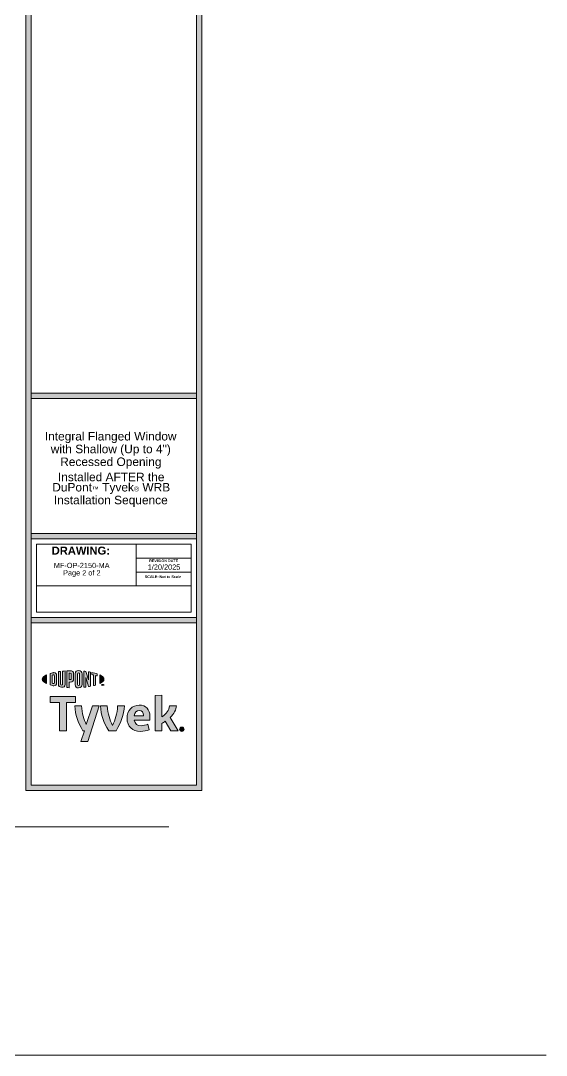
# Model space of a CAD drawing. Header units: inches. Extents: x -22 to 84, y -21 to 19.
# Drawn here: x 71.41 to 83.94, y -21.39 to 3.28 of the extents above; entities that cross this region are included whole.
import ezdxf

# ---------------------------------------------------------------- set-up
doc = ezdxf.new("R2010")
doc.units = ezdxf.units.IN
doc.header["$MEASUREMENT"] = 0
doc.layers.get('0').update_dxf_attribs({"lineweight": 0})
doc.layers.add('G-ANNO-TTLB', color=7, linetype='Continuous', lineweight=0)

# ---------------------------------------------------------------- blocks, each defined once
blk = doc.blocks.new('Block_0')
at = {"char_height": 0.2, "attachment_point": 7}
for s, insert in [('\\C18;\\c0;\\FArial|b0|i0|c1;\\H0.203125;\\W1.000000;Integral Flanged Window', (71.989, -6.791)), ('\\C18;\\c0;\\FArial|b0|i0|c1;\\H0.203125;\\W1.000000;with Shallow (Up to 4")', (72.13, -7.095)), ('\\C18;\\c0;\\FArial|b0|i0|c1;\\H0.203125;\\W1.000000;Recessed Opening', (72.356, -7.4)), ('\\C18;\\c0;\\FArial|b0|i0|c1;\\H0.203125;\\W1.000000;Installed AFTER the', (72.301, -7.704)), ('\\C18;\\c0;\\FArial|b0|i0|c1;\\H0.203125;\\W1.000000;DuPont\\H0.118422;™\\H0.203125; Tyvek\\H0.118422;®\\H0.203125; WRB', (72.166, -8.007)), ('\\C18;\\c0;\\FArial|b0|i0|c1;\\H0.203125;\\W1.000000;Installation Sequence', (72.205, -8.312))]:
    blk.add_mtext(s, dxfattribs=dict(at, insert=insert))
blk = doc.blocks.new('Block_3')
at = {"layer": 'G-ANNO-TTLB', "true_color": 0xe11b22, "transparency": 33554687}
h = blk.add_hatch(color=242, dxfattribs=at)
h.dxf.hatch_style = 2
edge = h.paths.add_edge_path()
edge.add_spline(control_points=[(71.929, -12.422), (71.929, -12.459), (71.965, -12.495), (72.029, -12.525), (72.029, -12.525), (72.029, -12.319), (72.029, -12.319), (71.965, -12.349), (71.929, -12.384), (71.929, -12.422)], knot_values=[0, 0, 0, 0, 1, 1, 1, 2, 2, 2, 3, 3, 3, 3], degree=3, periodic=0)
h = blk.add_hatch(color=242, dxfattribs=at)
h.dxf.hatch_style = 2
edge = h.paths.add_edge_path()
edge.add_spline(control_points=[(72.221, -12.506), (72.221, -12.521), (72.211, -12.527), (72.2, -12.527), (72.191, -12.527), (72.177, -12.523), (72.166, -12.52), (72.166, -12.52), (72.166, -12.324), (72.166, -12.324), (72.177, -12.321), (72.191, -12.318), (72.2, -12.318), (72.211, -12.318), (72.221, -12.323), (72.221, -12.339), (72.221, -12.339), (72.221, -12.506), (72.221, -12.506)], knot_values=[0, 0, 0, 0, 1, 1, 1, 2, 2, 2, 3, 3, 3, 4, 4, 4, 5, 5, 5, 6, 6, 6, 6], degree=3, periodic=0)
edge = h.paths.add_edge_path()
edge.add_spline(control_points=[(72.207, -12.266), (72.189, -12.266), (72.164, -12.272), (72.117, -12.286), (72.117, -12.286), (72.117, -12.558), (72.117, -12.558), (72.158, -12.571), (72.189, -12.578), (72.207, -12.578), (72.248, -12.578), (72.271, -12.553), (72.271, -12.513), (72.271, -12.513), (72.271, -12.332), (72.271, -12.332), (72.271, -12.291), (72.248, -12.266), (72.207, -12.266)], knot_values=[0, 0, 0, 0, 1, 1, 1, 2, 2, 2, 3, 3, 3, 4, 4, 4, 5, 5, 5, 6, 6, 6, 6], degree=3, periodic=0)
h = blk.add_hatch(color=242, dxfattribs=at)
h.dxf.hatch_style = 2
edge = h.paths.add_edge_path()
edge.add_spline(control_points=[(72.414, -12.538), (72.414, -12.553), (72.409, -12.563), (72.389, -12.561), (72.37, -12.559), (72.365, -12.55), (72.365, -12.532), (72.365, -12.532), (72.365, -12.235), (72.365, -12.235), (72.352, -12.237), (72.323, -12.241), (72.311, -12.242), (72.311, -12.242), (72.311, -12.542), (72.311, -12.542), (72.311, -12.59), (72.334, -12.609), (72.389, -12.615), (72.44, -12.621), (72.47, -12.595), (72.47, -12.542), (72.47, -12.542), (72.47, -12.225), (72.47, -12.225), (72.46, -12.226), (72.425, -12.229), (72.414, -12.23), (72.414, -12.23), (72.414, -12.538), (72.414, -12.538)], knot_values=[0, 0, 0, 0, 1, 1, 1, 2, 2, 2, 3, 3, 3, 4, 4, 4, 5, 5, 5, 6, 6, 6, 7, 7, 7, 8, 8, 8, 9, 9, 9, 10, 10, 10, 10], degree=3, periodic=0)
h = blk.add_hatch(color=242, dxfattribs=at)
h.dxf.hatch_style = 2
edge = h.paths.add_edge_path()
edge.add_spline(control_points=[(72.619, -12.407), (72.619, -12.424), (72.613, -12.433), (72.59, -12.433), (72.59, -12.433), (72.57, -12.433), (72.57, -12.433), (72.57, -12.433), (72.57, -12.276), (72.57, -12.276), (72.579, -12.275), (72.584, -12.275), (72.589, -12.275), (72.614, -12.275), (72.619, -12.285), (72.619, -12.302), (72.619, -12.302), (72.619, -12.407), (72.619, -12.407)], knot_values=[0, 0, 0, 0, 1, 1, 1, 2, 2, 2, 3, 3, 3, 4, 4, 4, 5, 5, 5, 6, 6, 6, 6], degree=3, periodic=0)
edge = h.paths.add_edge_path()
edge.add_spline(control_points=[(72.592, -12.22), (72.582, -12.22), (72.547, -12.221), (72.514, -12.223), (72.514, -12.223), (72.514, -12.622), (72.514, -12.622), (72.525, -12.622), (72.554, -12.624), (72.57, -12.624), (72.57, -12.624), (72.57, -12.489), (72.57, -12.489), (72.57, -12.489), (72.592, -12.489), (72.592, -12.489), (72.651, -12.489), (72.675, -12.462), (72.675, -12.411), (72.675, -12.411), (72.675, -12.294), (72.675, -12.294), (72.675, -12.244), (72.648, -12.22), (72.592, -12.22)], knot_values=[0, 0, 0, 0, 1, 1, 1, 2, 2, 2, 3, 3, 3, 4, 4, 4, 5, 5, 5, 6, 6, 6, 7, 7, 7, 8, 8, 8, 8], degree=3, periodic=0)
h = blk.add_hatch(color=242, dxfattribs=at)
h.dxf.hatch_style = 2
edge = h.paths.add_edge_path()
edge.add_spline(control_points=[(72.819, -12.547), (72.819, -12.562), (72.814, -12.571), (72.794, -12.571), (72.773, -12.572), (72.768, -12.563), (72.768, -12.547), (72.768, -12.547), (72.768, -12.298), (72.768, -12.298), (72.768, -12.282), (72.773, -12.272), (72.794, -12.273), (72.814, -12.274), (72.819, -12.282), (72.819, -12.298), (72.819, -12.298), (72.819, -12.547), (72.819, -12.547)], knot_values=[0, 0, 0, 0, 1, 1, 1, 2, 2, 2, 3, 3, 3, 4, 4, 4, 5, 5, 5, 6, 6, 6, 6], degree=3, periodic=0)
edge = h.paths.add_edge_path()
edge.add_spline(control_points=[(72.794, -12.217), (72.742, -12.215), (72.711, -12.238), (72.711, -12.29), (72.711, -12.29), (72.711, -12.551), (72.711, -12.551), (72.711, -12.607), (72.739, -12.63), (72.794, -12.627), (72.848, -12.625), (72.876, -12.604), (72.876, -12.545), (72.876, -12.545), (72.876, -12.296), (72.876, -12.296), (72.876, -12.24), (72.85, -12.22), (72.794, -12.217)], knot_values=[0, 0, 0, 0, 1, 1, 1, 2, 2, 2, 3, 3, 3, 4, 4, 4, 5, 5, 5, 6, 6, 6, 6], degree=3, periodic=0)
h = blk.add_hatch(color=242, dxfattribs=at)
h.dxf.hatch_style = 2
edge = h.paths.add_edge_path()
edge.add_spline(control_points=[(73.031, -12.44), (73.031, -12.44), (72.969, -12.237), (72.969, -12.237), (72.952, -12.234), (72.932, -12.232), (72.916, -12.231), (72.916, -12.231), (72.916, -12.614), (72.916, -12.614), (72.927, -12.613), (72.955, -12.609), (72.97, -12.608), (72.97, -12.608), (72.965, -12.382), (72.965, -12.382), (72.965, -12.382), (73.031, -12.599), (73.031, -12.599), (73.045, -12.597), (73.066, -12.593), (73.079, -12.59), (73.079, -12.59), (73.079, -12.254), (73.079, -12.254), (73.065, -12.251), (73.04, -12.247), (73.027, -12.245), (73.027, -12.245), (73.031, -12.44), (73.031, -12.44)], knot_values=[0, 0, 0, 0, 1, 1, 1, 2, 2, 2, 3, 3, 3, 4, 4, 4, 5, 5, 5, 6, 6, 6, 7, 7, 7, 8, 8, 8, 9, 9, 9, 10, 10, 10, 10], degree=3, periodic=0)
h = blk.add_hatch(color=242, dxfattribs=at)
h.dxf.hatch_style = 2
edge = h.paths.add_edge_path()
edge.add_spline(control_points=[(73.107, -12.313), (73.121, -12.315), (73.134, -12.318), (73.148, -12.321), (73.148, -12.321), (73.148, -12.576), (73.148, -12.576), (73.16, -12.573), (73.183, -12.567), (73.198, -12.562), (73.198, -12.562), (73.198, -12.333), (73.198, -12.333), (73.212, -12.337), (73.226, -12.341), (73.239, -12.344), (73.239, -12.344), (73.239, -12.295), (73.239, -12.295), (73.199, -12.281), (73.157, -12.27), (73.107, -12.26), (73.107, -12.26), (73.107, -12.313), (73.107, -12.313)], knot_values=[0, 0, 0, 0, 1, 1, 1, 2, 2, 2, 3, 3, 3, 4, 4, 4, 5, 5, 5, 6, 6, 6, 7, 7, 7, 8, 8, 8, 8], degree=3, periodic=0)
h = blk.add_hatch(color=242, dxfattribs=at)
h.dxf.hatch_style = 2
edge = h.paths.add_edge_path()
edge.add_spline(control_points=[(73.399, -12.422), (73.399, -12.459), (73.363, -12.495), (73.299, -12.525), (73.299, -12.525), (73.299, -12.319), (73.299, -12.319), (73.363, -12.349), (73.399, -12.384), (73.399, -12.422)], knot_values=[0, 0, 0, 0, 1, 1, 1, 2, 2, 2, 3, 3, 3, 3], degree=3, periodic=0)
h = blk.add_hatch(color=242, dxfattribs=at)
h.dxf.hatch_style = 2
edge = h.paths.add_edge_path()
edge.add_spline(control_points=[(73.37, -12.545), (73.37, -12.545), (73.376, -12.545), (73.376, -12.545), (73.376, -12.545), (73.385, -12.559), (73.385, -12.559), (73.385, -12.559), (73.393, -12.545), (73.393, -12.545), (73.393, -12.545), (73.399, -12.545), (73.399, -12.545), (73.399, -12.545), (73.399, -12.575), (73.399, -12.575), (73.399, -12.575), (73.394, -12.575), (73.394, -12.575), (73.394, -12.575), (73.394, -12.554), (73.394, -12.554), (73.394, -12.554), (73.385, -12.568), (73.385, -12.568), (73.385, -12.568), (73.384, -12.568), (73.384, -12.568), (73.384, -12.568), (73.375, -12.554), (73.375, -12.554), (73.375, -12.554), (73.375, -12.575), (73.375, -12.575), (73.375, -12.575), (73.37, -12.575), (73.37, -12.575), (73.37, -12.575), (73.37, -12.545), (73.37, -12.545)], knot_values=[0, 0, 0, 0, 1, 1, 1, 2, 2, 2, 3, 3, 3, 4, 4, 4, 5, 5, 5, 6, 6, 6, 7, 7, 7, 8, 8, 8, 9, 9, 9, 10, 10, 10, 11, 11, 11, 12, 12, 12, 13, 13, 13, 13], degree=3, periodic=0)
edge = h.paths.add_edge_path()
edge.add_spline(control_points=[(73.348, -12.551), (73.348, -12.551), (73.339, -12.551), (73.339, -12.551), (73.339, -12.551), (73.339, -12.545), (73.339, -12.545), (73.339, -12.545), (73.363, -12.545), (73.363, -12.545), (73.363, -12.545), (73.363, -12.551), (73.363, -12.551), (73.363, -12.551), (73.354, -12.551), (73.354, -12.551), (73.354, -12.551), (73.354, -12.575), (73.354, -12.575), (73.354, -12.575), (73.348, -12.575), (73.348, -12.575), (73.348, -12.575), (73.348, -12.551), (73.348, -12.551)], knot_values=[0, 0, 0, 0, 1, 1, 1, 2, 2, 2, 3, 3, 3, 4, 4, 4, 5, 5, 5, 6, 6, 6, 7, 7, 7, 8, 8, 8, 8], degree=3, periodic=0)
at = {"layer": 'G-ANNO-TTLB'}
for points, knots in [([(71.929, -12.422), (71.929, -12.459), (71.965, -12.495), (72.029, -12.525), (72.029, -12.525), (72.029, -12.319), (72.029, -12.319), (71.965, -12.349), (71.929, -12.384), (71.929, -12.422)], [0, 0, 0, 0, 1, 1, 1, 2, 2, 2, 3, 3, 3, 3]), ([(72.207, -12.266), (72.189, -12.266), (72.164, -12.272), (72.117, -12.286), (72.117, -12.286), (72.117, -12.558), (72.117, -12.558), (72.158, -12.571), (72.189, -12.578), (72.207, -12.578), (72.248, -12.578), (72.271, -12.553), (72.271, -12.513), (72.271, -12.513), (72.271, -12.332), (72.271, -12.332), (72.271, -12.291), (72.248, -12.266), (72.207, -12.266)], [0, 0, 0, 0, 1, 1, 1, 2, 2, 2, 3, 3, 3, 4, 4, 4, 5, 5, 5, 6, 6, 6, 6]), ([(72.221, -12.506), (72.221, -12.521), (72.211, -12.527), (72.2, -12.527), (72.191, -12.527), (72.177, -12.523), (72.166, -12.52), (72.166, -12.52), (72.166, -12.324), (72.166, -12.324), (72.177, -12.321), (72.191, -12.318), (72.2, -12.318), (72.211, -12.318), (72.221, -12.323), (72.221, -12.339), (72.221, -12.339), (72.221, -12.506), (72.221, -12.506)], [0, 0, 0, 0, 1, 1, 1, 2, 2, 2, 3, 3, 3, 4, 4, 4, 5, 5, 5, 6, 6, 6, 6]), ([(72.414, -12.538), (72.414, -12.553), (72.409, -12.563), (72.389, -12.561), (72.37, -12.559), (72.365, -12.55), (72.365, -12.532), (72.365, -12.532), (72.365, -12.235), (72.365, -12.235), (72.352, -12.237), (72.323, -12.241), (72.311, -12.242), (72.311, -12.242), (72.311, -12.542), (72.311, -12.542), (72.311, -12.59), (72.334, -12.609), (72.389, -12.615), (72.44, -12.621), (72.47, -12.595), (72.47, -12.542), (72.47, -12.542), (72.47, -12.225), (72.47, -12.225), (72.46, -12.226), (72.425, -12.229), (72.414, -12.23), (72.414, -12.23), (72.414, -12.538), (72.414, -12.538)], [0, 0, 0, 0, 1, 1, 1, 2, 2, 2, 3, 3, 3, 4, 4, 4, 5, 5, 5, 6, 6, 6, 7, 7, 7, 8, 8, 8, 9, 9, 9, 10, 10, 10, 10]), ([(72.592, -12.22), (72.582, -12.22), (72.547, -12.221), (72.514, -12.223), (72.514, -12.223), (72.514, -12.622), (72.514, -12.622), (72.525, -12.622), (72.554, -12.624), (72.57, -12.624), (72.57, -12.624), (72.57, -12.489), (72.57, -12.489), (72.57, -12.489), (72.592, -12.489), (72.592, -12.489), (72.651, -12.489), (72.675, -12.462), (72.675, -12.411), (72.675, -12.411), (72.675, -12.294), (72.675, -12.294), (72.675, -12.244), (72.648, -12.22), (72.592, -12.22)], [0, 0, 0, 0, 1, 1, 1, 2, 2, 2, 3, 3, 3, 4, 4, 4, 5, 5, 5, 6, 6, 6, 7, 7, 7, 8, 8, 8, 8]), ([(72.619, -12.407), (72.619, -12.424), (72.613, -12.433), (72.59, -12.433), (72.59, -12.433), (72.57, -12.433), (72.57, -12.433), (72.57, -12.433), (72.57, -12.276), (72.57, -12.276), (72.579, -12.275), (72.584, -12.275), (72.589, -12.275), (72.614, -12.275), (72.619, -12.285), (72.619, -12.302), (72.619, -12.302), (72.619, -12.407), (72.619, -12.407)], [0, 0, 0, 0, 1, 1, 1, 2, 2, 2, 3, 3, 3, 4, 4, 4, 5, 5, 5, 6, 6, 6, 6]), ([(72.794, -12.217), (72.742, -12.215), (72.711, -12.238), (72.711, -12.29), (72.711, -12.29), (72.711, -12.551), (72.711, -12.551), (72.711, -12.607), (72.739, -12.63), (72.794, -12.627), (72.848, -12.625), (72.876, -12.604), (72.876, -12.545), (72.876, -12.545), (72.876, -12.296), (72.876, -12.296), (72.876, -12.24), (72.85, -12.22), (72.794, -12.217)], [0, 0, 0, 0, 1, 1, 1, 2, 2, 2, 3, 3, 3, 4, 4, 4, 5, 5, 5, 6, 6, 6, 6]), ([(72.819, -12.547), (72.819, -12.562), (72.814, -12.571), (72.794, -12.571), (72.773, -12.572), (72.768, -12.563), (72.768, -12.547), (72.768, -12.547), (72.768, -12.298), (72.768, -12.298), (72.768, -12.282), (72.773, -12.272), (72.794, -12.273), (72.814, -12.274), (72.819, -12.282), (72.819, -12.298), (72.819, -12.298), (72.819, -12.547), (72.819, -12.547)], [0, 0, 0, 0, 1, 1, 1, 2, 2, 2, 3, 3, 3, 4, 4, 4, 5, 5, 5, 6, 6, 6, 6]), ([(73.031, -12.44), (73.031, -12.44), (72.969, -12.237), (72.969, -12.237), (72.952, -12.234), (72.932, -12.232), (72.916, -12.231), (72.916, -12.231), (72.916, -12.614), (72.916, -12.614), (72.927, -12.613), (72.955, -12.609), (72.97, -12.608), (72.97, -12.608), (72.965, -12.382), (72.965, -12.382), (72.965, -12.382), (73.031, -12.599), (73.031, -12.599), (73.045, -12.597), (73.066, -12.593), (73.079, -12.59), (73.079, -12.59), (73.079, -12.254), (73.079, -12.254), (73.065, -12.251), (73.04, -12.247), (73.027, -12.245), (73.027, -12.245), (73.031, -12.44), (73.031, -12.44)], [0, 0, 0, 0, 1, 1, 1, 2, 2, 2, 3, 3, 3, 4, 4, 4, 5, 5, 5, 6, 6, 6, 7, 7, 7, 8, 8, 8, 9, 9, 9, 10, 10, 10, 10]), ([(73.107, -12.313), (73.121, -12.315), (73.134, -12.318), (73.148, -12.321), (73.148, -12.321), (73.148, -12.576), (73.148, -12.576), (73.16, -12.573), (73.183, -12.567), (73.198, -12.562), (73.198, -12.562), (73.198, -12.333), (73.198, -12.333), (73.212, -12.337), (73.226, -12.341), (73.239, -12.344), (73.239, -12.344), (73.239, -12.295), (73.239, -12.295), (73.199, -12.281), (73.157, -12.27), (73.107, -12.26), (73.107, -12.26), (73.107, -12.313), (73.107, -12.313)], [0, 0, 0, 0, 1, 1, 1, 2, 2, 2, 3, 3, 3, 4, 4, 4, 5, 5, 5, 6, 6, 6, 7, 7, 7, 8, 8, 8, 8]), ([(73.399, -12.422), (73.399, -12.459), (73.363, -12.495), (73.299, -12.525), (73.299, -12.525), (73.299, -12.319), (73.299, -12.319), (73.363, -12.349), (73.399, -12.384), (73.399, -12.422)], [0, 0, 0, 0, 1, 1, 1, 2, 2, 2, 3, 3, 3, 3]), ([(73.348, -12.551), (73.348, -12.551), (73.339, -12.551), (73.339, -12.551), (73.339, -12.551), (73.339, -12.545), (73.339, -12.545), (73.339, -12.545), (73.363, -12.545), (73.363, -12.545), (73.363, -12.545), (73.363, -12.551), (73.363, -12.551), (73.363, -12.551), (73.354, -12.551), (73.354, -12.551), (73.354, -12.551), (73.354, -12.575), (73.354, -12.575), (73.354, -12.575), (73.348, -12.575), (73.348, -12.575), (73.348, -12.575), (73.348, -12.551), (73.348, -12.551)], [0, 0, 0, 0, 1, 1, 1, 2, 2, 2, 3, 3, 3, 4, 4, 4, 5, 5, 5, 6, 6, 6, 7, 7, 7, 8, 8, 8, 8]), ([(73.37, -12.545), (73.37, -12.545), (73.376, -12.545), (73.376, -12.545), (73.376, -12.545), (73.385, -12.559), (73.385, -12.559), (73.385, -12.559), (73.393, -12.545), (73.393, -12.545), (73.393, -12.545), (73.399, -12.545), (73.399, -12.545), (73.399, -12.545), (73.399, -12.575), (73.399, -12.575), (73.399, -12.575), (73.394, -12.575), (73.394, -12.575), (73.394, -12.575), (73.394, -12.554), (73.394, -12.554), (73.394, -12.554), (73.385, -12.568), (73.385, -12.568), (73.385, -12.568), (73.384, -12.568), (73.384, -12.568), (73.384, -12.568), (73.375, -12.554), (73.375, -12.554), (73.375, -12.554), (73.375, -12.575), (73.375, -12.575), (73.375, -12.575), (73.37, -12.575), (73.37, -12.575), (73.37, -12.575), (73.37, -12.545), (73.37, -12.545)], [0, 0, 0, 0, 1, 1, 1, 2, 2, 2, 3, 3, 3, 4, 4, 4, 5, 5, 5, 6, 6, 6, 7, 7, 7, 8, 8, 8, 9, 9, 9, 10, 10, 10, 11, 11, 11, 12, 12, 12, 13, 13, 13, 13])]:
    blk.add_open_spline(points, degree=3, knots=knots, dxfattribs=at)
blk = doc.blocks.new('Block_7')
at = {"layer": 'G-ANNO-TTLB', "true_color": 0x17477e, "transparency": 33554687}
h = blk.add_hatch(color=156, dxfattribs=at)
h.dxf.hatch_style = 2
edge = h.paths.add_edge_path()
edge.add_spline(control_points=[(74.974, -13.333), (74.974, -13.333), (75.169, -13.653), (75.169, -13.653), (75.169, -13.653), (74.993, -13.653), (74.993, -13.653), (74.993, -13.653), (74.858, -13.425), (74.858, -13.425), (74.833, -13.442), (74.808, -13.46), (74.779, -13.477), (74.779, -13.477), (74.779, -13.653), (74.779, -13.653), (74.779, -13.653), (74.618, -13.653), (74.618, -13.653), (74.618, -13.653), (74.618, -12.813), (74.618, -12.813), (74.618, -12.813), (74.779, -12.804), (74.779, -12.804), (74.779, -12.804), (74.779, -13.321), (74.779, -13.321), (74.89, -13.25), (74.944, -13.168), (74.962, -13.054), (74.962, -13.054), (75.123, -13.054), (75.123, -13.054), (75.119, -13.155), (75.068, -13.245), (74.974, -13.333)], knot_values=[0, 0, 0, 0, 1, 1, 1, 2, 2, 2, 3, 3, 3, 4, 4, 4, 5, 5, 5, 6, 6, 6, 7, 7, 7, 8, 8, 8, 9, 9, 9, 10, 10, 10, 11, 11, 11, 12, 12, 12, 12], degree=3, periodic=0)
h = blk.add_hatch(color=156, dxfattribs=at)
h.dxf.hatch_style = 2
h.paths.add_polyline_path([(72.721, -12.833), (72.117, -12.833), (72.117, -12.976), (72.335, -12.976), (72.335, -13.653), (72.503, -13.653), (72.503, -12.976), (72.721, -12.976)])
h = blk.add_hatch(color=156, dxfattribs=at)
h.dxf.hatch_style = 2
edge = h.paths.add_edge_path()
edge.add_spline(control_points=[(73.724, -13.054), (73.714, -13.255), (73.669, -13.391), (73.6, -13.523), (73.533, -13.391), (73.49, -13.255), (73.477, -13.054), (73.477, -13.054), (73.314, -13.054), (73.314, -13.054), (73.332, -13.29), (73.384, -13.441), (73.511, -13.653), (73.511, -13.653), (73.69, -13.653), (73.69, -13.653), (73.812, -13.441), (73.863, -13.29), (73.886, -13.054), (73.886, -13.054), (73.724, -13.054), (73.724, -13.054)], knot_values=[0, 0, 0, 0, 1, 1, 1, 2, 2, 2, 3, 3, 3, 4, 4, 4, 5, 5, 5, 6, 6, 6, 7, 7, 7, 7], degree=3, periodic=0)
h = blk.add_hatch(color=156, dxfattribs=at)
h.dxf.hatch_style = 2
edge = h.paths.add_edge_path()
edge.add_spline(control_points=[(74.117, -13.297), (74.117, -13.297), (74.34, -13.297), (74.34, -13.297), (74.34, -13.297), (74.34, -13.283), (74.34, -13.283), (74.34, -13.217), (74.305, -13.169), (74.24, -13.169), (74.172, -13.169), (74.128, -13.217), (74.117, -13.297)], knot_values=[0, 0, 0, 0, 1, 1, 1, 2, 2, 2, 3, 3, 3, 4, 4, 4, 4], degree=3, periodic=0)
edge = h.paths.add_edge_path()
edge.add_spline(control_points=[(74.472, -13.627), (74.421, -13.651), (74.345, -13.667), (74.267, -13.667), (74.078, -13.667), (73.949, -13.548), (73.949, -13.353), (73.949, -13.167), (74.068, -13.04), (74.24, -13.04), (74.394, -13.04), (74.495, -13.149), (74.495, -13.306), (74.495, -13.341), (74.492, -13.372), (74.49, -13.395), (74.49, -13.395), (74.119, -13.395), (74.119, -13.395), (74.135, -13.489), (74.19, -13.531), (74.284, -13.531), (74.341, -13.531), (74.396, -13.518), (74.447, -13.497), (74.447, -13.497), (74.472, -13.627), (74.472, -13.627)], knot_values=[0, 0, 0, 0, 1, 1, 1, 2, 2, 2, 3, 3, 3, 4, 4, 4, 5, 5, 5, 6, 6, 6, 7, 7, 7, 8, 8, 8, 9, 9, 9, 9], degree=3, periodic=0)
at = {"layer": 'G-ANNO-TTLB'}
blk.add_lwpolyline([(72.721, -12.833), (72.117, -12.833), (72.117, -12.976), (72.335, -12.976), (72.335, -13.653), (72.503, -13.653), (72.503, -12.976), (72.721, -12.976)], close=True, dxfattribs=at)
for points, knots in [([(74.974, -13.333), (74.974, -13.333), (75.169, -13.653), (75.169, -13.653), (75.169, -13.653), (74.993, -13.653), (74.993, -13.653), (74.993, -13.653), (74.858, -13.425), (74.858, -13.425), (74.833, -13.442), (74.808, -13.46), (74.779, -13.477), (74.779, -13.477), (74.779, -13.653), (74.779, -13.653), (74.779, -13.653), (74.618, -13.653), (74.618, -13.653), (74.618, -13.653), (74.618, -12.813), (74.618, -12.813), (74.618, -12.813), (74.779, -12.804), (74.779, -12.804), (74.779, -12.804), (74.779, -13.321), (74.779, -13.321), (74.89, -13.25), (74.944, -13.168), (74.962, -13.054), (74.962, -13.054), (75.123, -13.054), (75.123, -13.054), (75.119, -13.155), (75.068, -13.245), (74.974, -13.333)], [0, 0, 0, 0, 1, 1, 1, 2, 2, 2, 3, 3, 3, 4, 4, 4, 5, 5, 5, 6, 6, 6, 7, 7, 7, 8, 8, 8, 9, 9, 9, 10, 10, 10, 11, 11, 11, 12, 12, 12, 12]), ([(73.724, -13.054), (73.714, -13.255), (73.669, -13.391), (73.6, -13.523), (73.533, -13.391), (73.49, -13.255), (73.477, -13.054), (73.477, -13.054), (73.314, -13.054), (73.314, -13.054), (73.332, -13.29), (73.384, -13.441), (73.511, -13.653), (73.511, -13.653), (73.69, -13.653), (73.69, -13.653), (73.812, -13.441), (73.863, -13.29), (73.886, -13.054), (73.886, -13.054), (73.724, -13.054), (73.724, -13.054)], [0, 0, 0, 0, 1, 1, 1, 2, 2, 2, 3, 3, 3, 4, 4, 4, 5, 5, 5, 6, 6, 6, 7, 7, 7, 7]), ([(74.472, -13.627), (74.421, -13.651), (74.345, -13.667), (74.267, -13.667), (74.078, -13.667), (73.949, -13.548), (73.949, -13.353), (73.949, -13.167), (74.068, -13.04), (74.24, -13.04), (74.394, -13.04), (74.495, -13.149), (74.495, -13.306), (74.495, -13.341), (74.492, -13.372), (74.49, -13.395), (74.49, -13.395), (74.119, -13.395), (74.119, -13.395), (74.135, -13.489), (74.19, -13.531), (74.284, -13.531), (74.341, -13.531), (74.396, -13.518), (74.447, -13.497), (74.447, -13.497), (74.472, -13.627), (74.472, -13.627)], [0, 0, 0, 0, 1, 1, 1, 2, 2, 2, 3, 3, 3, 4, 4, 4, 5, 5, 5, 6, 6, 6, 7, 7, 7, 8, 8, 8, 9, 9, 9, 9]), ([(74.117, -13.297), (74.117, -13.297), (74.34, -13.297), (74.34, -13.297), (74.34, -13.297), (74.34, -13.283), (74.34, -13.283), (74.34, -13.217), (74.305, -13.169), (74.24, -13.169), (74.172, -13.169), (74.128, -13.217), (74.117, -13.297)], [0, 0, 0, 0, 1, 1, 1, 2, 2, 2, 3, 3, 3, 4, 4, 4, 4])]:
    blk.add_open_spline(points, degree=3, knots=knots, dxfattribs=at)
blk = doc.blocks.new('Block_6')
at = {"layer": 'G-ANNO-TTLB', "true_color": 0x17477e, "transparency": 33554687}
h = blk.add_hatch(color=156, dxfattribs=at)
h.dxf.hatch_style = 2
edge = h.paths.add_edge_path()
edge.add_spline(control_points=[(73.124, -13.054), (73.124, -13.054), (72.978, -13.505), (72.978, -13.505), (72.917, -13.378), (72.877, -13.245), (72.864, -13.054), (72.864, -13.054), (72.701, -13.054), (72.701, -13.054), (72.719, -13.29), (72.772, -13.441), (72.898, -13.653), (72.898, -13.653), (72.931, -13.653), (72.931, -13.653), (72.931, -13.653), (72.848, -13.911), (72.848, -13.911), (72.848, -13.911), (73.01, -13.911), (73.01, -13.911), (73.01, -13.911), (73.285, -13.054), (73.285, -13.054), (73.285, -13.054), (73.124, -13.054), (73.124, -13.054)], knot_values=[0, 0, 0, 0, 1, 1, 1, 2, 2, 2, 3, 3, 3, 4, 4, 4, 5, 5, 5, 6, 6, 6, 7, 7, 7, 8, 8, 8, 9, 9, 9, 9], degree=3, periodic=0)
at = {"layer": 'G-ANNO-TTLB'}
blk.add_open_spline([(73.124, -13.054), (73.124, -13.054), (72.978, -13.505), (72.978, -13.505), (72.917, -13.378), (72.877, -13.245), (72.864, -13.054), (72.864, -13.054), (72.701, -13.054), (72.701, -13.054), (72.719, -13.29), (72.772, -13.441), (72.898, -13.653), (72.898, -13.653), (72.931, -13.653), (72.931, -13.653), (72.931, -13.653), (72.848, -13.911), (72.848, -13.911), (72.848, -13.911), (73.01, -13.911), (73.01, -13.911), (73.01, -13.911), (73.285, -13.054), (73.285, -13.054), (73.285, -13.054), (73.124, -13.054), (73.124, -13.054)], degree=3, knots=[0, 0, 0, 0, 1, 1, 1, 2, 2, 2, 3, 3, 3, 4, 4, 4, 5, 5, 5, 6, 6, 6, 7, 7, 7, 8, 8, 8, 9, 9, 9, 9], dxfattribs=at)
blk.add_blockref('Block_7', (0, 0), dxfattribs=at)
blk = doc.blocks.new('Block_8')
at = {"layer": 'G-ANNO-TTLB', "true_color": 0x17477e, "transparency": 33554687}
h = blk.add_hatch(color=156, dxfattribs=at)
h.dxf.hatch_style = 2
edge = h.paths.add_edge_path()
edge.add_spline(control_points=[(75.246, -13.598), (75.246, -13.598), (75.246, -13.613), (75.246, -13.613), (75.246, -13.613), (75.253, -13.613), (75.253, -13.613), (75.259, -13.613), (75.263, -13.611), (75.263, -13.606), (75.263, -13.6), (75.259, -13.598), (75.253, -13.598), (75.253, -13.598), (75.246, -13.598), (75.246, -13.598)], knot_values=[0, 0, 0, 0, 1, 1, 1, 2, 2, 2, 3, 3, 3, 4, 4, 4, 5, 5, 5, 5], degree=3, periodic=0)
edge = h.paths.add_edge_path()
edge.add_spline(control_points=[(75.235, -13.588), (75.235, -13.588), (75.253, -13.588), (75.253, -13.588), (75.267, -13.588), (75.274, -13.595), (75.274, -13.606), (75.274, -13.613), (75.271, -13.618), (75.264, -13.621), (75.267, -13.628), (75.272, -13.634), (75.278, -13.641), (75.278, -13.641), (75.264, -13.641), (75.264, -13.641), (75.259, -13.635), (75.255, -13.629), (75.252, -13.623), (75.252, -13.623), (75.246, -13.623), (75.246, -13.623), (75.246, -13.623), (75.246, -13.641), (75.246, -13.641), (75.246, -13.641), (75.235, -13.641), (75.235, -13.641), (75.235, -13.641), (75.235, -13.588), (75.235, -13.588)], knot_values=[0, 0, 0, 0, 1, 1, 1, 2, 2, 2, 3, 3, 3, 4, 4, 4, 5, 5, 5, 6, 6, 6, 7, 7, 7, 8, 8, 8, 9, 9, 9, 10, 10, 10, 10], degree=3, periodic=0)
edge = h.paths.add_edge_path()
edge.add_spline(control_points=[(75.254, -13.574), (75.228, -13.574), (75.214, -13.589), (75.214, -13.616), (75.214, -13.642), (75.228, -13.657), (75.254, -13.657), (75.279, -13.657), (75.294, -13.642), (75.294, -13.616), (75.294, -13.589), (75.279, -13.574), (75.254, -13.574)], knot_values=[0, 0, 0, 0, 1, 1, 1, 2, 2, 2, 3, 3, 3, 4, 4, 4, 4], degree=3, periodic=0)
edge = h.paths.add_edge_path()
edge.add_spline(control_points=[(75.254, -13.564), (75.285, -13.564), (75.306, -13.584), (75.306, -13.616), (75.306, -13.647), (75.285, -13.667), (75.254, -13.667), (75.222, -13.667), (75.201, -13.647), (75.201, -13.616), (75.201, -13.584), (75.222, -13.564), (75.254, -13.564)], knot_values=[0, 0, 0, 0, 1, 1, 1, 2, 2, 2, 3, 3, 3, 4, 4, 4, 4], degree=3, periodic=0)
at = {"layer": 'G-ANNO-TTLB'}
for points, knots in [([(75.254, -13.564), (75.285, -13.564), (75.306, -13.584), (75.306, -13.616), (75.306, -13.647), (75.285, -13.667), (75.254, -13.667), (75.222, -13.667), (75.201, -13.647), (75.201, -13.616), (75.201, -13.584), (75.222, -13.564), (75.254, -13.564)], [0, 0, 0, 0, 1, 1, 1, 2, 2, 2, 3, 3, 3, 4, 4, 4, 4]), ([(75.254, -13.574), (75.228, -13.574), (75.214, -13.589), (75.214, -13.616), (75.214, -13.642), (75.228, -13.657), (75.254, -13.657), (75.279, -13.657), (75.294, -13.642), (75.294, -13.616), (75.294, -13.589), (75.279, -13.574), (75.254, -13.574)], [0, 0, 0, 0, 1, 1, 1, 2, 2, 2, 3, 3, 3, 4, 4, 4, 4]), ([(75.235, -13.588), (75.235, -13.588), (75.253, -13.588), (75.253, -13.588), (75.267, -13.588), (75.274, -13.595), (75.274, -13.606), (75.274, -13.613), (75.271, -13.618), (75.264, -13.621), (75.267, -13.628), (75.272, -13.634), (75.278, -13.641), (75.278, -13.641), (75.264, -13.641), (75.264, -13.641), (75.259, -13.635), (75.255, -13.629), (75.252, -13.623), (75.252, -13.623), (75.246, -13.623), (75.246, -13.623), (75.246, -13.623), (75.246, -13.641), (75.246, -13.641), (75.246, -13.641), (75.235, -13.641), (75.235, -13.641), (75.235, -13.641), (75.235, -13.588), (75.235, -13.588)], [0, 0, 0, 0, 1, 1, 1, 2, 2, 2, 3, 3, 3, 4, 4, 4, 5, 5, 5, 6, 6, 6, 7, 7, 7, 8, 8, 8, 9, 9, 9, 10, 10, 10, 10]), ([(75.246, -13.598), (75.246, -13.598), (75.246, -13.613), (75.246, -13.613), (75.246, -13.613), (75.253, -13.613), (75.253, -13.613), (75.259, -13.613), (75.263, -13.611), (75.263, -13.606), (75.263, -13.6), (75.259, -13.598), (75.253, -13.598), (75.253, -13.598), (75.246, -13.598), (75.246, -13.598)], [0, 0, 0, 0, 1, 1, 1, 2, 2, 2, 3, 3, 3, 4, 4, 4, 5, 5, 5, 5])]:
    blk.add_open_spline(points, degree=3, knots=knots, dxfattribs=at)
blk = doc.blocks.new('Block_5')
at = {"layer": 'G-ANNO-TTLB'}
for name in ['Block_6', 'Block_8']:
    blk.add_blockref(name, (0, 0), dxfattribs=at)
blk = doc.blocks.new('Block_4')
at = {"layer": 'G-ANNO-TTLB'}
blk.add_blockref('Block_5', (0, 0), dxfattribs=at)
blk = doc.blocks.new('Block_2')
at = {"layer": 'G-ANNO-TTLB'}
for name in ['Block_3', 'Block_4']:
    blk.add_blockref(name, (0, 0), dxfattribs=at)

msp = doc.modelspace()

# ---------------------------------------------------------------- hatches: boundary and pattern name
at = {"layer": 'G-ANNO-TTLB', "true_color": 0xff00ff, "transparency": 33554687}
h = msp.add_hatch(color=6, dxfattribs=at)
edge = h.paths.add_edge_path()
edge.add_spline(control_points=[(75.727, 19.051), (75.727, 19.051), (75.727, -15.074), (75.727, -15.074), (75.727, -15.074), (71.54, -15.074), (71.54, -15.074), (71.54, -15.074), (71.54, 19.051), (71.54, 19.051), (71.54, 19.051), (75.727, 19.051), (75.727, 19.051)], knot_values=[0, 0, 0, 0, 1, 1, 1, 2, 2, 2, 3, 3, 3, 4, 4, 4, 4], degree=3, periodic=0)
edge = h.paths.add_edge_path()
edge.add_spline(control_points=[(75.602, 18.926), (75.602, 18.926), (71.665, 18.926), (71.665, 18.926), (71.665, 18.926), (71.665, -14.949), (71.665, -14.949), (71.665, -14.949), (75.602, -14.949), (75.602, -14.949), (75.602, -14.949), (75.602, 18.926), (75.602, 18.926)], knot_values=[0, 0, 0, 0, 1, 1, 1, 2, 2, 2, 3, 3, 3, 4, 4, 4, 4], degree=3, periodic=0)
edge.add_line((75.602, 18.926), (75.602, 18.926))
for points in [[(75.602, -5.725), (71.665, -5.725), (71.665, -5.6), (75.602, -5.6)], [(75.602, -9.074), (71.665, -9.074), (71.665, -8.949), (75.602, -8.949)], [(75.602, -11.074), (71.665, -11.074), (71.665, -10.949), (75.602, -10.949)]]:
    msp.add_hatch(color=6, dxfattribs=at).paths.add_polyline_path(points)

# ---------------------------------------------------------------- linework, layer by layer
at = {"layer": 'G-ANNO-TTLB', "color": 6, "lineweight": 9, "true_color": 0xff00ff}
for p, q in [((71.54, 19.051), (71.54, -15.074)), ((75.727, -15.074), (75.727, 19.051)), ((71.665, -14.949), (71.665, 18.926)), ((75.602, 18.926), (75.602, -14.949)), ((71.665, 2.866), (71.665, 2.741)), ((75.602, 2.741), (75.602, 2.866)), ((71.665, -1.6), (71.665, -1.725)), ((75.602, -1.725), (75.602, -1.6)), ((75.602, -5.6), (71.665, -5.6)), ((71.665, -5.6), (71.665, -5.725)), ((75.602, -5.725), (75.602, -5.6)), ((71.665, -5.725), (75.602, -5.725)), ((75.602, -8.949), (71.665, -8.949)), ((71.665, -8.949), (71.665, -9.074)), ((71.665, -9.074), (75.602, -9.074)), ((75.602, -9.074), (75.602, -8.949)), ((75.477, -9.199), (71.79, -9.199)), ((71.79, -9.199), (71.79, -10.824)), ((74.165, -10.199), (74.165, -9.199)), ((75.477, -10.824), (75.477, -9.199)), ((75.477, -9.533), (74.165, -9.533)), ((75.477, -9.866), (74.165, -9.866)), ((71.79, -10.199), (75.477, -10.199)), ((71.79, -10.824), (75.477, -10.824)), ((75.602, -10.949), (71.665, -10.949)), ((71.665, -10.949), (71.665, -11.074)), ((71.665, -11.074), (75.602, -11.074)), ((75.602, -11.074), (75.602, -10.949)), ((75.602, -14.949), (71.665, -14.949)), ((71.54, -15.074), (75.727, -15.074)), ((26.945, -15.941), (74.945, -15.941)), ((83.938, -21.39), (35.938, -21.39))]:
    msp.add_line(p, q, dxfattribs=at)
at = {"layer": 'G-ANNO-TTLB'}
for points in [[(75.602, -5.725), (71.665, -5.725), (71.665, -5.6), (75.602, -5.6)], [(75.602, -9.074), (71.665, -9.074), (71.665, -8.949), (75.602, -8.949)], [(75.602, -11.074), (71.665, -11.074), (71.665, -10.949), (75.602, -10.949)]]:
    msp.add_lwpolyline(points, close=True, dxfattribs=at)
for points in [[(75.727, 19.051), (75.727, 19.051), (75.727, -15.074), (75.727, -15.074), (75.727, -15.074), (71.54, -15.074), (71.54, -15.074), (71.54, -15.074), (71.54, 19.051), (71.54, 19.051), (71.54, 19.051), (75.727, 19.051), (75.727, 19.051)], [(75.602, 18.926), (75.602, 18.926), (71.665, 18.926), (71.665, 18.926), (71.665, 18.926), (71.665, -14.949), (71.665, -14.949), (71.665, -14.949), (75.602, -14.949), (75.602, -14.949), (75.602, -14.949), (75.602, 18.926), (75.602, 18.926)]]:
    msp.add_open_spline(points, degree=3, knots=[0, 0, 0, 0, 1, 1, 1, 2, 2, 2, 3, 3, 3, 4, 4, 4, 4], dxfattribs=at)

# ---------------------------------------------------------------- block references
msp.add_blockref('Block_0', (0, 0))
msp.add_blockref('Block_2', (0, 0), dxfattribs=at)

# ---------------------------------------------------------------- texts
at = {"char_height": 0.2, "attachment_point": 7}
for s, insert in [('\\C18;\\c0;\\FArial|b0|i0|c1;\\H0.125000;\\W1.000000;MF-OP-2150-MA', (72.203, -9.774)), ('\\C18;\\c0;\\FArial|b0|i0|c1;\\H0.125000;\\W1.000000;Page 2 of 2', (72.424, -9.986)), ('\\C18;\\c0;\\FArial|b0|i0|c1;\\H0.125000;\\W1.000000;1/20/2025', (74.441, -9.813))]:
    msp.add_mtext(s, dxfattribs=dict(at, insert=insert))
at = {"layer": 'G-ANNO-TTLB', "char_height": 0.2, "attachment_point": 7}
for s, insert in [('\\C18;\\c0;\\FArial Bold|b1|i0|c1;\\H0.190267;\\W1.000000;DRAWING:', (72.153, -9.453)), ('\\C18;\\c0;\\FArial Bold|b1|i0|c1;\\H0.063422;\\W1.000000;REVISION DATE', (74.476, -9.631)), ('\\C18;\\c0;\\FArial Bold|b1|i0|c1;\\H0.063422;\\W1.000000;SCALE: Not to Scale', (74.369, -10.011))]:
    msp.add_mtext(s, dxfattribs=dict(at, insert=insert))

doc.saveas('drawing.dxf')
